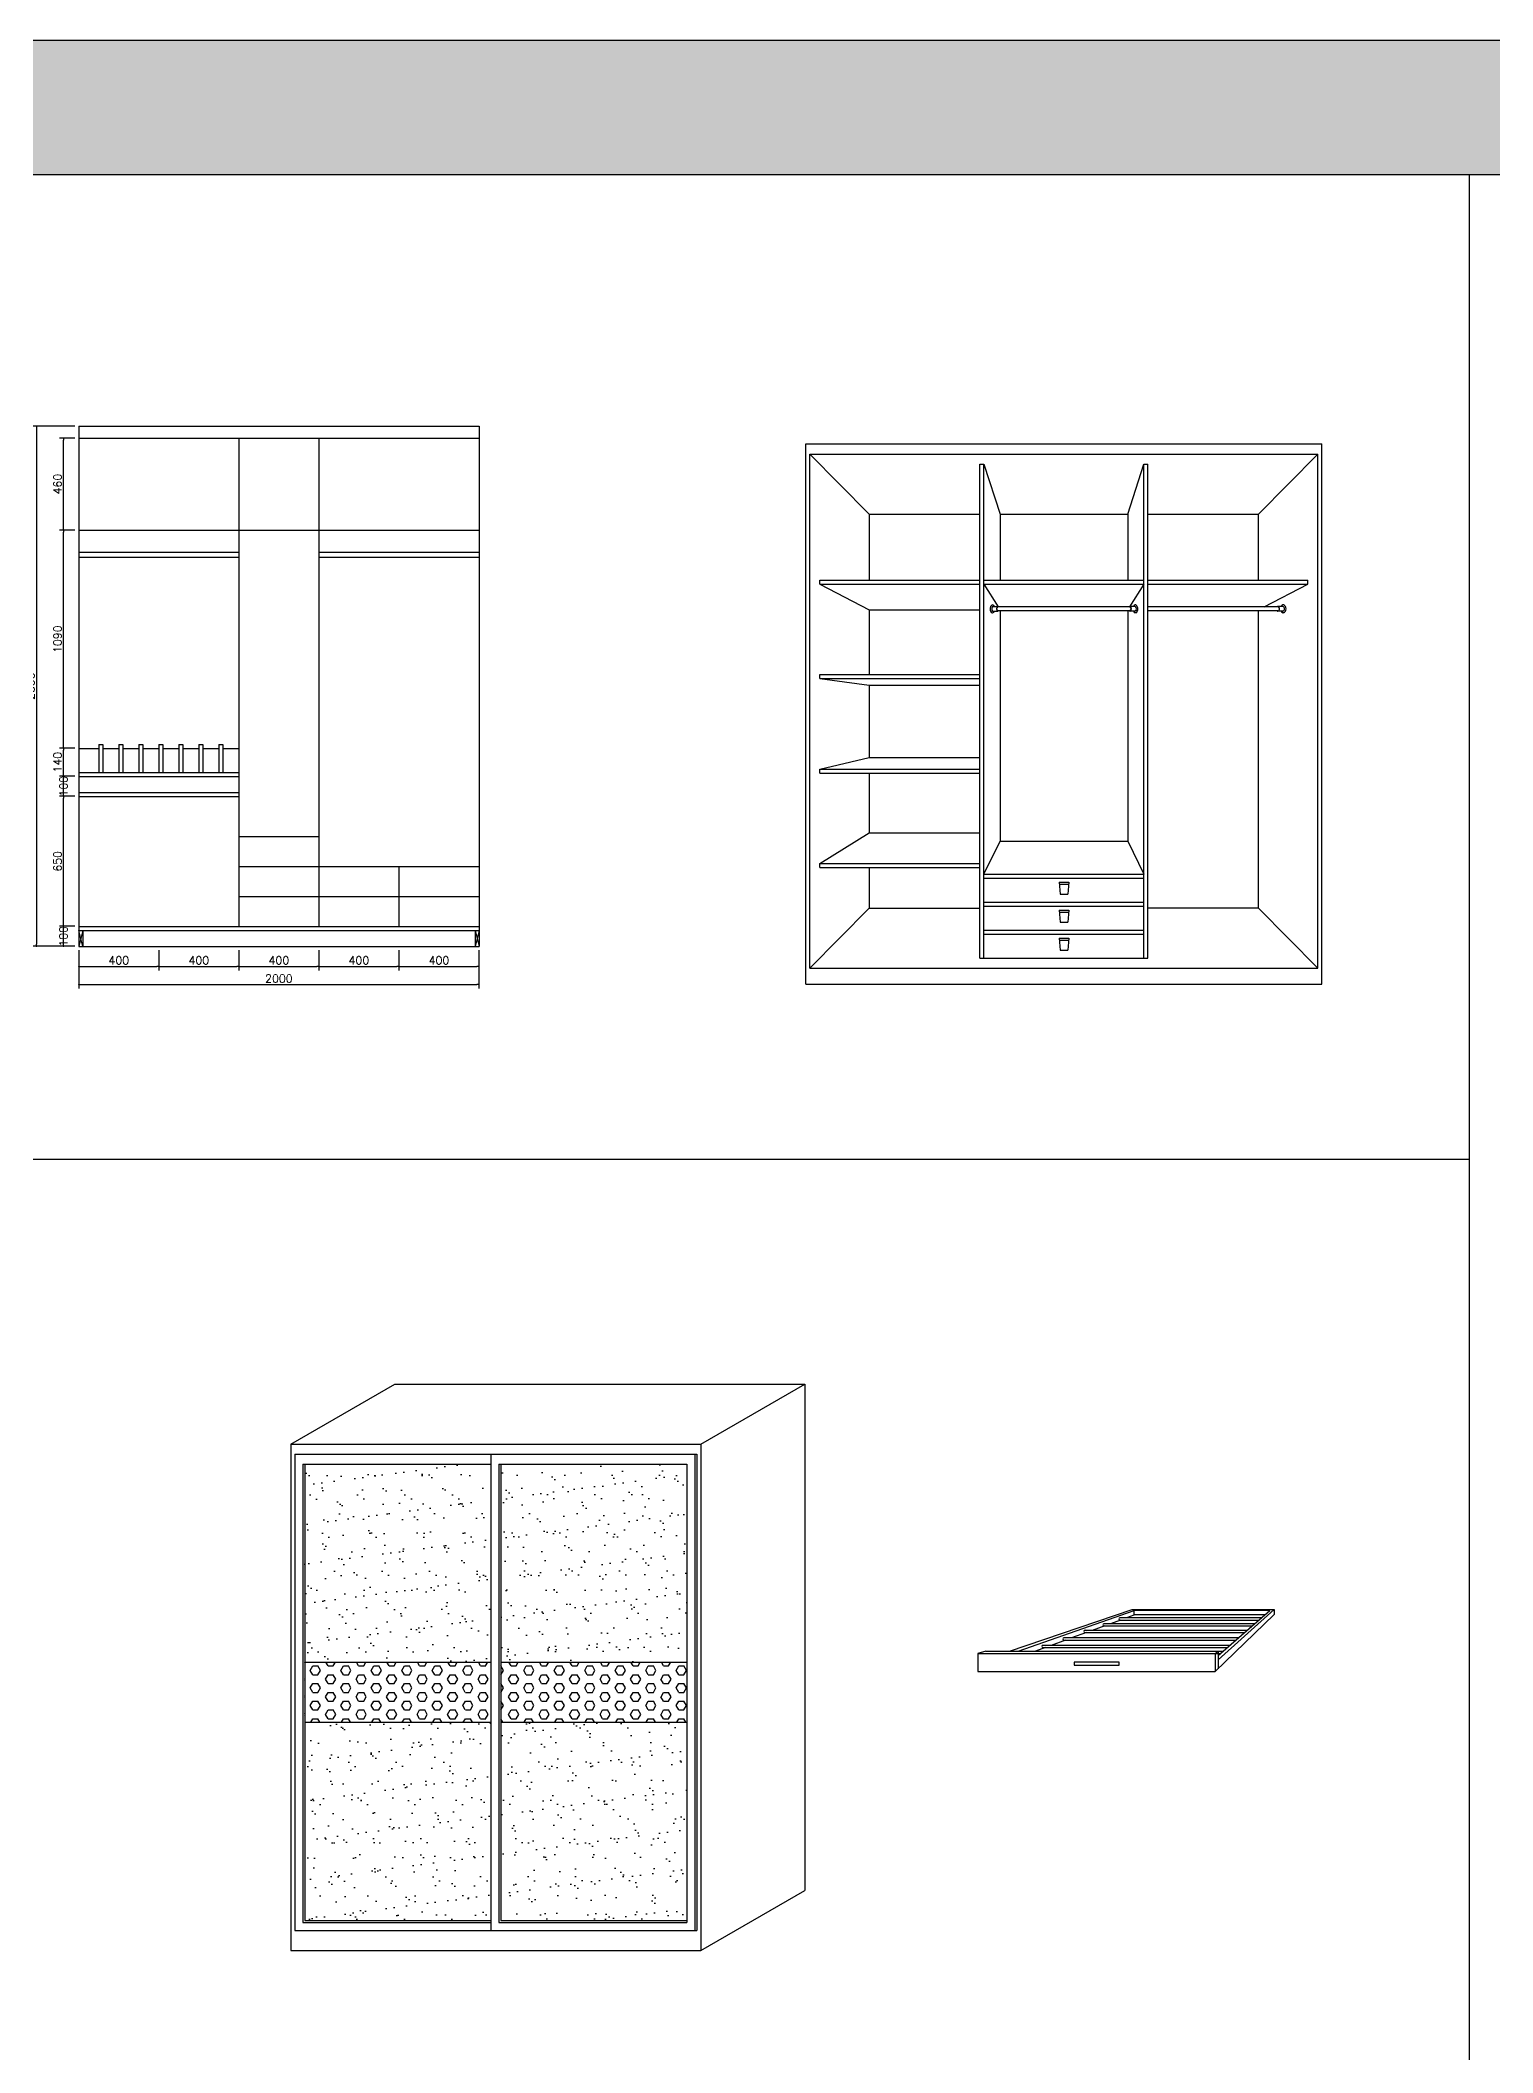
# Model space of a CAD drawing. Header units: millimetres. Extents: x 26866 to 57947, y 17126 to 36221.
# Drawn here: x 46070 to 53330, y 26163 to 36221 of the extents above; entities that cross this region are included whole.
import ezdxf

# ---------------------------------------------------------------- set-up
doc = ezdxf.new("R2010")
doc.units = ezdxf.units.MM
doc.layers.add('www.cad-blocks.net', color=7, linetype='Continuous')
doc.styles.add('ROMANS', font='romans.shx')
doc.dimstyles.new('BOOK', dxfattribs={"dimscale": 20, "dimtxt": 2, "dimasz": 0.5, "dimexe": 1, "dimexo": 1, "dimgap": 0.5, "dimtad": 1, "dimdec": 0, "dimzin": 0, "dimdsep": 46, "dimtxsty": 'ROMANS', "dimblk1": 'DOT', "dimblk2": 'DOT', "dimsah": 1, "dimcen": 0, "dimclrd": 256, "dimclre": 256, "dimclrt": 256, "dimadec": 0, "dimazin": 0, "dimtfac": 0.5, "dimtdec": 0, "dimtmove": 2, "dimatfit": 3, "dimfxl": 0, "dimtolj": 1, "dimtzin": 0, "dimarcsym": 0})

# ---------------------------------------------------------------- blocks, each defined once
blk = doc.blocks.new('DOT')
at = {"color": 0, "linetype": 'ByBlock'}
blk.add_line((-0.35, 0), (-1, 0), dxfattribs=at)
at = {"color": 0, "linetype": 'ByBlock', "const_width": 0.35}
blk.add_lwpolyline([(-0.175, 0, 1), (0.175, 0, 1)], format="xyb", close=True, dxfattribs=at)
blk = doc.blocks.new('*D23')
at = {"lineweight": -2}
for p, q in [((46243, 32443), (46167, 32443)), ((46187, 31803), (46187, 32433)), ((46243, 31793), (46167, 31793))]:
    blk.add_line(p, q, dxfattribs=at)
at = {"layer": 'Defpoints', "color": 0}
for p in [(46187, 32443), (46263, 32443), (46263, 31793)]:
    blk.add_point(p, dxfattribs=at)
at = {"lineweight": -2, "xscale": 10, "yscale": 10, "zscale": 10}
for p, rotation in [((46187, 32443), 90), ((46187, 31793), 270)]:
    blk.add_blockref('DOT', p, dxfattribs=dict(at, rotation=rotation))
at = {"insert": (46157, 32118), "char_height": 40, "attachment_point": 5, "rotation": 90, "style": 'ROMANS'}
blk.add_mtext('\\A1;650', dxfattribs=at)
blk = doc.blocks.new('_Dot')
at = {"color": 0, "linetype": 'ByBlock', "lineweight": -2}
blk.add_line((-0.5, 0), (-1, 0), dxfattribs=at)
at = {"color": 0, "linetype": 'ByBlock', "const_width": 0.5}
blk.add_lwpolyline([(-0.25, 0, 1), (0.25, 0, 1)], format="xyb", close=True, dxfattribs=at)
blk = doc.blocks.new('*D24')
at = {"lineweight": -2}
for p, q in [((46243, 34293), (46032, 34293)), ((46052, 34283), (46052, 31703)), ((46243, 31693), (46032, 31693))]:
    blk.add_line(p, q, dxfattribs=at)
at = {"layer": 'Defpoints', "color": 0}
for p in [(46263, 34293), (46052, 31693), (46263, 31693)]:
    blk.add_point(p, dxfattribs=at)
at = {"lineweight": -2, "xscale": 10, "yscale": 10, "zscale": 10}
for p, rotation in [((46052, 34293), 90), ((46052, 31693), 270)]:
    blk.add_blockref('DOT', p, dxfattribs=dict(at, rotation=rotation))
at = {"insert": (46022, 32993), "char_height": 40, "attachment_point": 5, "rotation": 90, "style": 'ROMANS'}
blk.add_mtext('\\A1;2600', dxfattribs=at)
blk = doc.blocks.new('*D25')
at = {"lineweight": -2}
for p, q in [((46663, 31673), (46663, 31573)), ((46673, 31593), (47053, 31593)), ((47063, 31673), (47063, 31573))]:
    blk.add_line(p, q, dxfattribs=at)
at = {"layer": 'Defpoints', "color": 0}
for p in [(46663, 31693), (47063, 31693), (47063, 31593)]:
    blk.add_point(p, dxfattribs=at)
at = {"lineweight": -2, "xscale": 10, "yscale": 10, "zscale": 10, "rotation": 180}
blk.add_blockref('DOT', (46663, 31593), dxfattribs=at)
at = {"lineweight": -2, "xscale": 10, "yscale": 10, "zscale": 10}
blk.add_blockref('DOT', (47063, 31593), dxfattribs=at)
at = {"insert": (46863, 31623), "char_height": 40, "attachment_point": 5, "style": 'ROMANS'}
blk.add_mtext('\\A1;400', dxfattribs=at)
blk = doc.blocks.new('*D26')
at = {"lineweight": -2}
for p, q in [((46263, 31660), (46263, 31482)), ((48263, 31660), (48263, 31482)), ((46273, 31502), (48253, 31502))]:
    blk.add_line(p, q, dxfattribs=at)
at = {"layer": 'Defpoints', "color": 0}
for p in [(46263, 31680), (48263, 31680), (48263, 31502)]:
    blk.add_point(p, dxfattribs=at)
at = {"lineweight": -2, "xscale": 10, "yscale": 10, "zscale": 10, "rotation": 180}
blk.add_blockref('DOT', (46263, 31502), dxfattribs=at)
at = {"lineweight": -2, "xscale": 10, "yscale": 10, "zscale": 10}
blk.add_blockref('DOT', (48263, 31502), dxfattribs=at)
at = {"insert": (47263, 31532), "char_height": 40, "attachment_point": 5, "style": 'ROMANS'}
blk.add_mtext('\\A1;2000', dxfattribs=at)
blk = doc.blocks.new('*D27')
at = {"lineweight": -2}
for p, q in [((46263, 31673), (46263, 31573)), ((46273, 31593), (46653, 31593)), ((46663, 31673), (46663, 31573))]:
    blk.add_line(p, q, dxfattribs=at)
at = {"layer": 'Defpoints', "color": 0}
for p in [(46263, 31693), (46663, 31693), (46663, 31593)]:
    blk.add_point(p, dxfattribs=at)
at = {"lineweight": -2, "xscale": 10, "yscale": 10, "zscale": 10, "rotation": 180}
blk.add_blockref('DOT', (46263, 31593), dxfattribs=at)
at = {"lineweight": -2, "xscale": 10, "yscale": 10, "zscale": 10}
blk.add_blockref('DOT', (46663, 31593), dxfattribs=at)
at = {"insert": (46463, 31623), "char_height": 40, "attachment_point": 5, "style": 'ROMANS'}
blk.add_mtext('\\A1;400', dxfattribs=at)
blk = doc.blocks.new('*D28')
at = {"lineweight": -2}
for p, q in [((46243, 31793), (46166, 31793)), ((46243, 31693), (46166, 31693)), ((46186, 31703), (46186, 31783))]:
    blk.add_line(p, q, dxfattribs=at)
at = {"layer": 'Defpoints', "color": 0}
for p in [(46186, 31793), (46263, 31793), (46263, 31693)]:
    blk.add_point(p, dxfattribs=at)
at = {"lineweight": -2, "xscale": 10, "yscale": 10, "zscale": 10}
for p, rotation in [((46186, 31793), 90), ((46186, 31693), 270)]:
    blk.add_blockref('DOT', p, dxfattribs=dict(at, rotation=rotation))
at = {"insert": (46186, 31743), "char_height": 40, "attachment_point": 5, "rotation": 90, "style": 'ROMANS'}
blk.add_mtext('\\A1;100', dxfattribs=at)
blk = doc.blocks.new('*D29')
at = {"lineweight": -2}
for p, q in [((47463, 31673), (47463, 31573)), ((47473, 31593), (47853, 31593)), ((47863, 31673), (47863, 31573))]:
    blk.add_line(p, q, dxfattribs=at)
at = {"layer": 'Defpoints', "color": 0}
for p in [(47463, 31693), (47863, 31693), (47863, 31593)]:
    blk.add_point(p, dxfattribs=at)
at = {"lineweight": -2, "xscale": 10, "yscale": 10, "zscale": 10, "rotation": 180}
blk.add_blockref('DOT', (47463, 31593), dxfattribs=at)
at = {"lineweight": -2, "xscale": 10, "yscale": 10, "zscale": 10}
blk.add_blockref('DOT', (47863, 31593), dxfattribs=at)
at = {"insert": (47663, 31623), "char_height": 40, "attachment_point": 5, "style": 'ROMANS'}
blk.add_mtext('\\A1;400', dxfattribs=at)
blk = doc.blocks.new('*D30')
at = {"lineweight": -2}
for p, q in [((47063, 31673), (47063, 31573)), ((47073, 31593), (47453, 31593)), ((47463, 31673), (47463, 31573))]:
    blk.add_line(p, q, dxfattribs=at)
at = {"layer": 'Defpoints', "color": 0}
for p in [(47063, 31693), (47463, 31693), (47463, 31593)]:
    blk.add_point(p, dxfattribs=at)
at = {"lineweight": -2, "xscale": 10, "yscale": 10, "zscale": 10, "rotation": 180}
blk.add_blockref('DOT', (47063, 31593), dxfattribs=at)
at = {"lineweight": -2, "xscale": 10, "yscale": 10, "zscale": 10}
blk.add_blockref('DOT', (47463, 31593), dxfattribs=at)
at = {"insert": (47263, 31623), "char_height": 40, "attachment_point": 5, "style": 'ROMANS'}
blk.add_mtext('\\A1;400', dxfattribs=at)
blk = doc.blocks.new('*D31')
at = {"lineweight": -2}
for p, q in [((47863, 31673), (47863, 31573)), ((47873, 31593), (48253, 31593)), ((48263, 31673), (48263, 31573))]:
    blk.add_line(p, q, dxfattribs=at)
at = {"layer": 'Defpoints', "color": 0}
for p in [(47863, 31693), (48263, 31693), (48263, 31593)]:
    blk.add_point(p, dxfattribs=at)
at = {"lineweight": -2, "xscale": 10, "yscale": 10, "zscale": 10, "rotation": 180}
blk.add_blockref('DOT', (47863, 31593), dxfattribs=at)
at = {"lineweight": -2, "xscale": 10, "yscale": 10, "zscale": 10}
blk.add_blockref('DOT', (48263, 31593), dxfattribs=at)
at = {"insert": (48063, 31623), "char_height": 40, "attachment_point": 5, "style": 'ROMANS'}
blk.add_mtext('\\A1;400', dxfattribs=at)
blk = doc.blocks.new('*D32')
at = {"lineweight": -2}
for p, q in [((46243, 33773), (46167, 33773)), ((46187, 32693), (46187, 33763)), ((46243, 32683), (46167, 32683))]:
    blk.add_line(p, q, dxfattribs=at)
at = {"layer": 'Defpoints', "color": 0}
for p in [(46187, 33773), (46263, 33773), (46263, 32683)]:
    blk.add_point(p, dxfattribs=at)
at = {"lineweight": -2, "xscale": 10, "yscale": 10, "zscale": 10}
for p, rotation in [((46187, 33773), 90), ((46187, 32683), 270)]:
    blk.add_blockref('DOT', p, dxfattribs=dict(at, rotation=rotation))
at = {"insert": (46157, 33228), "char_height": 40, "attachment_point": 5, "rotation": 90, "style": 'ROMANS'}
blk.add_mtext('\\A1;1090', dxfattribs=at)
blk = doc.blocks.new('*D33')
at = {"lineweight": -2}
for p, q in [((46243, 32543), (46167, 32543)), ((46187, 32453), (46187, 32533)), ((46243, 32443), (46167, 32443))]:
    blk.add_line(p, q, dxfattribs=at)
at = {"layer": 'Defpoints', "color": 0}
for p in [(46187, 32543), (46263, 32543), (46263, 32443)]:
    blk.add_point(p, dxfattribs=at)
at = {"lineweight": -2, "xscale": 10, "yscale": 10, "zscale": 10}
for p, rotation in [((46187, 32543), 90), ((46187, 32443), 270)]:
    blk.add_blockref('DOT', p, dxfattribs=dict(at, rotation=rotation))
at = {"insert": (46187, 32493), "char_height": 40, "attachment_point": 5, "rotation": 90, "style": 'ROMANS'}
blk.add_mtext('\\A1;100', dxfattribs=at)
blk = doc.blocks.new('*D34')
at = {"lineweight": -2}
for p, q in [((46243, 32683), (46167, 32683)), ((46187, 32553), (46187, 32673)), ((46243, 32543), (46167, 32543))]:
    blk.add_line(p, q, dxfattribs=at)
at = {"layer": 'Defpoints', "color": 0}
for p in [(46187, 32683), (46263, 32683), (46263, 32543)]:
    blk.add_point(p, dxfattribs=at)
at = {"lineweight": -2, "xscale": 10, "yscale": 10, "zscale": 10}
for p, rotation in [((46187, 32683), 90), ((46187, 32543), 270)]:
    blk.add_blockref('DOT', p, dxfattribs=dict(at, rotation=rotation))
at = {"insert": (46157, 32613), "char_height": 40, "attachment_point": 5, "rotation": 90, "style": 'ROMANS'}
blk.add_mtext('\\A1;140', dxfattribs=at)
blk = doc.blocks.new('*D35')
at = {"lineweight": -2}
for p, q in [((46243, 34233), (46167, 34233)), ((46187, 33783), (46187, 34223)), ((46243, 33773), (46167, 33773))]:
    blk.add_line(p, q, dxfattribs=at)
at = {"layer": 'Defpoints', "color": 0}
for p in [(46187, 34233), (46263, 34233), (46263, 33773)]:
    blk.add_point(p, dxfattribs=at)
at = {"lineweight": -2, "xscale": 10, "yscale": 10, "zscale": 10}
for p, rotation in [((46187, 34233), 90), ((46187, 33773), 270)]:
    blk.add_blockref('DOT', p, dxfattribs=dict(at, rotation=rotation))
at = {"insert": (46157, 34003), "char_height": 40, "attachment_point": 5, "rotation": 90, "style": 'ROMANS'}
blk.add_mtext('\\A1;460', dxfattribs=at)
blk = doc.blocks.new('cupboard003')
for p, q in [((-14744, 14838), (-14744, 12238)), ((-14744, 14838), (-12744, 14838)), ((-12744, 14838), (-12744, 12238)), ((-14744, 14778), (-12744, 14778)), ((-13944, 14778), (-13944, 12338)), ((-13544, 14778), (-13544, 12338)), ((-14744, 14318), (-12744, 14318)), ((-14744, 14209), (-13944, 14209)), ((-14744, 14184), (-13944, 14184)), ((-13544, 14209), (-12744, 14209)), ((-13544, 14184), (-12744, 14184)), ((-14744, 13228), (-14644, 13228)), ((-14644, 13248), (-14624, 13248)), ((-14644, 13248), (-14644, 13108)), ((-14624, 13248), (-14624, 13108)), ((-14624, 13228), (-14544, 13228)), ((-14544, 13248), (-14524, 13248)), ((-14544, 13248), (-14544, 13108)), ((-14524, 13248), (-14524, 13108)), ((-14524, 13228), (-14444, 13228)), ((-14444, 13248), (-14424, 13248)), ((-14444, 13248), (-14444, 13108)), ((-14424, 13248), (-14424, 13108)), ((-14424, 13228), (-14344, 13228)), ((-14344, 13248), (-14324, 13248)), ((-14344, 13248), (-14344, 13108)), ((-14324, 13248), (-14324, 13108)), ((-14324, 13228), (-14244, 13228)), ((-14244, 13248), (-14224, 13248)), ((-14244, 13248), (-14244, 13108)), ((-14224, 13248), (-14224, 13108)), ((-14224, 13228), (-14144, 13228)), ((-14144, 13248), (-14124, 13248)), ((-14144, 13248), (-14144, 13108)), ((-14124, 13248), (-14124, 13108)), ((-14124, 13228), (-14044, 13228)), ((-14044, 13248), (-14024, 13248)), ((-14044, 13248), (-14044, 13108)), ((-14024, 13248), (-14024, 13108)), ((-14024, 13228), (-13944, 13228)), ((-14744, 13108), (-13944, 13108)), ((-14744, 13088), (-13944, 13088)), ((-14744, 13008), (-13944, 13008)), ((-14744, 12988), (-13944, 12988)), ((-13944, 12788), (-13544, 12788)), ((-13944, 12638), (-12744, 12638)), ((-13144, 12638), (-13144, 12338)), ((-13944, 12488), (-12744, 12488)), ((-14744, 12338), (-12744, 12338)), ((-14744, 12318), (-12744, 12318)), ((-14724, 12238), (-14744, 12318)), ((-14724, 12318), (-14744, 12238)), ((-14724, 12318), (-14724, 12238)), ((-12744, 12318), (-12764, 12238)), ((-12764, 12318), (-12744, 12238)), ((-12764, 12318), (-12764, 12238)), ((-14744, 12238), (-12744, 12238))]:
    blk.add_line(p, q)
blk = doc.blocks.new('cupboard005')
for p, q in [((4670, 5923), (4670, 8623)), ((4670, 8623), (7250, 8623)), ((4690, 8573), (7230, 8573)), ((4690, 6003), (4690, 8573)), ((4691, 8573), (4987, 8273)), ((7230, 8573), (6933, 8273)), ((7230, 6003), (7230, 8573)), ((7250, 5923), (7250, 8623)), ((5540, 8523), (5560, 8523)), ((5540, 6053), (5540, 8523)), ((5560, 6053), (5560, 8523)), ((5560, 8523), (5641, 8273)), ((6279, 8273), (6360, 8523)), ((6360, 6053), (6360, 8523)), ((6360, 8523), (6380, 8523)), ((6380, 6053), (6380, 8523)), ((4987, 8273), (5540, 8273)), ((4987, 8273), (4987, 7943)), ((5641, 8273), (6279, 8273)), ((5641, 8273), (5641, 7943)), ((6279, 8273), (6279, 7943)), ((6380, 8273), (6933, 8273)), ((6933, 7943), (6933, 8273)), ((4740, 7943), (5540, 7943)), ((4740, 7923), (4740, 7943)), ((4740, 7923), (5540, 7923)), ((4740, 7923), (4987, 7794)), ((5560, 7943), (6360, 7943)), ((5560, 7923), (6360, 7923)), ((5560, 7923), (5632, 7809)), ((6360, 7923), (6288, 7809)), ((6380, 7943), (7180, 7943)), ((6380, 7923), (7180, 7923)), ((6961, 7809), (7180, 7923)), ((7180, 7923), (7180, 7943)), ((4987, 7794), (4987, 7471)), ((4987, 7794), (5540, 7794)), ((5601, 7819), (5604, 7819)), ((5601, 7779), (5604, 7779)), ((5604, 7811), (5629, 7811)), ((5604, 7787), (5629, 7787)), ((6294, 7809), (5627, 7809)), ((6294, 7789), (5627, 7789)), ((5641, 7789), (5641, 6638)), ((6279, 7789), (6279, 6638)), ((6317, 7811), (6292, 7811)), ((6317, 7787), (6292, 7787)), ((6320, 7819), (6317, 7819)), ((6320, 7779), (6317, 7779)), ((7030, 7809), (6380, 7809)), ((7030, 7789), (6380, 7789)), ((6933, 6303), (6933, 7789)), ((7055, 7811), (7030, 7811)), ((7055, 7787), (7030, 7787)), ((7058, 7819), (7055, 7819)), ((7058, 7779), (7055, 7779)), ((4740, 7471), (5540, 7471)), ((4740, 7451), (4740, 7471)), ((4740, 7451), (5540, 7451)), ((4740, 7451), (4987, 7418)), ((4987, 7418), (4987, 7057)), ((4987, 7418), (5540, 7418)), ((4740, 6998), (4987, 7057)), ((4987, 7057), (5540, 7057)), ((4740, 6998), (5540, 6998)), ((4740, 6978), (4740, 6998)), ((4740, 6978), (5540, 6978)), ((4987, 6978), (4987, 6680)), ((4740, 6526), (4987, 6680)), ((4987, 6680), (5540, 6680)), ((5560, 6473), (5641, 6638)), ((5641, 6638), (6279, 6638)), ((6279, 6638), (6360, 6473)), ((4740, 6506), (4740, 6526)), ((4740, 6526), (5540, 6526)), ((4740, 6506), (5540, 6506)), ((4987, 6506), (4987, 6303)), ((5560, 6473), (6360, 6473)), ((5560, 6453), (6360, 6453)), ((5937, 6433), (5942, 6373)), ((5937, 6433), (5984, 6433)), ((5938, 6423), (5983, 6423)), ((5942, 6373), (5979, 6373)), ((5984, 6433), (5979, 6373)), ((4987, 6303), (4691, 6003)), ((4987, 6303), (5540, 6303)), ((5560, 6333), (6360, 6333)), ((5560, 6313), (6360, 6313)), ((5937, 6293), (5984, 6293)), ((5937, 6293), (5942, 6233)), ((5938, 6283), (5983, 6283)), ((5984, 6293), (5979, 6233)), ((6933, 6303), (6380, 6303)), ((6933, 6303), (7230, 6003)), ((5560, 6193), (6360, 6193)), ((5560, 6173), (6360, 6173)), ((5937, 6153), (5984, 6153)), ((5937, 6153), (5942, 6093)), ((5938, 6143), (5983, 6143)), ((5942, 6233), (5979, 6233)), ((5984, 6153), (5979, 6093)), ((5540, 6053), (6380, 6053)), ((5942, 6093), (5979, 6093)), ((4690, 6003), (7230, 6003)), ((4670, 5923), (7250, 5923))]:
    blk.add_line(p, q)
for centre, radius, start, end in [((5617, 7799), 25.5, 128.3622, 231.6378), ((5617, 7799), 17.6, 137.0531, 222.9469), ((5595, 7799), 21.9, 33.2231, 65.9469), ((5595, 7799), 21.9, 294.0531, 326.7769), ((5638, 7799), 15.1, 127.1635, 232.8365), ((5638, 7799), 13.9, 134.1616, 225.8384), ((5624, 7799), 13, 50.5046, 67.8212), ((5624, 7799), 13, 292.1788, 309.4954), ((6297, 7799), 13, 112.1788, 129.4954), ((6297, 7799), 13, 230.5046, 247.8212), ((6283, 7799), 15.1, 307.1635, 52.8365), ((6282, 7799), 13.9, 314.1616, 45.8384), ((6326, 7799), 21.9, 114.0531, 146.7769), ((6326, 7799), 21.9, 213.2231, 245.9469), ((6306, 7799), 16.4, 312.8443, 47.1557), ((6304, 7799), 25.5, 308.3622, 51.6378), ((7035, 7799), 13, 112.1788, 129.4954), ((7035, 7799), 13, 230.5046, 247.8212), ((7025, 7799), 13, 292.1788, 67.8212), ((7026, 7799), 11, 294.6083, 65.3917), ((7064, 7799), 21.9, 114.0531, 146.7769), ((7064, 7799), 21.9, 213.2231, 245.9469), ((7050, 7799), 13, 292.1788, 67.8212), ((7049, 7799), 21.9, 294.0531, 65.9469)]:
    blk.add_arc(centre, radius, start, end)
blk = doc.blocks.new('cupboard014')
h = blk.add_hatch()
h.set_pattern_fill('AR-SAND', color=256, scale=3, style=0)
h.set_pattern_definition([(37.5, (-163945.96, -61167.65), (-4.800094, 146.82397), [0, -115.824, 0, -129.54, 0, -123.825]), (7.5, (-163945.96, -61167.65), (134.85698, 215.04753), [0, -62.484, 0, -104.394, 0, -40.005]), (327.5, (-164039.68, -61167.65), (237.29771, 0.431155), [0, -38.1, 0, -137.16, 0, -179.07]), (317.5, (-164039.68, -61167.65), (229.06694, 66.8788), [0, -19.05, 0, -89.916, 0, -102.87])])
h.paths.add_polyline_path([(16159, 4520), (15229, 4520), (15229, 3530), (16159, 3530)])
h.paths.add_polyline_path([(17139, 4520), (16209, 4520), (16209, 3530), (17139, 3530)])
h.paths.add_polyline_path([(16209, 2240), (17139, 2240), (17139, 3230), (16209, 3230)])
h.paths.add_polyline_path([(15229, 2240), (16159, 2240), (16159, 3230), (15229, 3230)])
h = blk.add_hatch()
h.set_pattern_fill('HEX', color=256, scale=8, style=0)
h.set_pattern_definition([(0, (-163945.96, -61167.65), (0, 43.99408), [25.4, -50.8]), (120, (-163945.96, -61167.65), (-38.099991, -21.99704), [25.4, -50.8]), (60, (-163920.56, -61167.65), (-38.099991, 21.99704), [25.4, -50.8])])
h.paths.add_polyline_path([(16159, 3530), (15229, 3530), (15229, 3230), (16159, 3230)])
h.paths.add_polyline_path([(16209, 3530), (16209, 3230), (17139, 3230), (17139, 3530)])
for p, q in [((15159, 4620), (15679, 4920)), ((15679, 4920), (17729, 4920)), ((17209, 4620), (17729, 4920)), ((17729, 4920), (17729, 2390)), ((15159, 4620), (17209, 4620)), ((15159, 4620), (15159, 2090)), ((15179, 4570), (15179, 2190)), ((15179, 4570), (17189, 4570)), ((16159, 4570), (16159, 2190)), ((17179, 4570), (17179, 2190)), ((17189, 4570), (17189, 2190)), ((17209, 4620), (17209, 2090)), ((15219, 4520), (16159, 4520)), ((15219, 4520), (15219, 2230)), ((15229, 4520), (15229, 2240)), ((16199, 4520), (17139, 4520)), ((16199, 4520), (16199, 2230)), ((16209, 4520), (16209, 2240)), ((17139, 4520), (17139, 2230)), ((15229, 3530), (16159, 3530)), ((16209, 3530), (17139, 3530)), ((15229, 3230), (16159, 3230)), ((16209, 3230), (17139, 3230)), ((17209, 2090), (17729, 2390)), ((15219, 2230), (16159, 2230)), ((15229, 2240), (16159, 2240)), ((16199, 2230), (17139, 2230)), ((16209, 2240), (17139, 2240)), ((15179, 2190), (17189, 2190)), ((15159, 2090), (17209, 2090)), ((15179, 2090), (17189, 2090))]:
    blk.add_line(p, q)
blk = doc.blocks.new('cupboard018')
for p, q in [((28659, 6581), (29272, 6790)), ((28703, 6581), (29282, 6784)), ((29917, 6747), (29211, 6747)), ((29281, 6761), (29244, 6747)), ((29272, 6790), (29983, 6790)), ((29281, 6784), (29281, 6761)), ((29935, 6762), (29281, 6762)), ((29960, 6784), (29282, 6784)), ((29687, 6479), (29983, 6764)), ((29702, 6537), (29983, 6790)), ((29702, 6560), (29960, 6784)), ((29983, 6790), (29983, 6764)), ((29802, 6647), (28931, 6647)), ((29044, 6674), (28969, 6647)), ((29846, 6685), (29037, 6685)), ((29037, 6674), (29834, 6674)), ((29136, 6708), (29073, 6685)), ((29884, 6718), (29131, 6718)), ((29131, 6708), (29872, 6708)), ((29215, 6736), (29165, 6718)), ((29211, 6736), (29905, 6736)), ((28541, 6581), (28502, 6569)), ((28502, 6569), (29712, 6569)), ((28502, 6569), (28502, 6479)), ((28541, 6581), (29727, 6581)), ((28839, 6599), (28789, 6581)), ((29759, 6610), (28827, 6610)), ((28827, 6599), (29747, 6599)), ((28940, 6636), (28867, 6610)), ((28931, 6636), (29790, 6636)), ((29687, 6569), (29702, 6581)), ((29687, 6569), (29687, 6479)), ((29702, 6581), (29702, 6493)), ((28502, 6479), (29687, 6479))]:
    blk.add_line(p, q)
blk.add_lwpolyline([(28982, 6511), (29207, 6511), (29207, 6526), (28982, 6526)], close=True)
for centre in [(29211, 6742), (28931, 6642), (29037, 6680), (29131, 6713), (28827, 6605)]:
    blk.add_arc(centre, 5.25, 90, 270)
blk = doc.blocks.new('FORMAT')
at = {"layer": 'www.cad-blocks.net', "true_color": 0x546d8e}
h = blk.add_hatch(color=155, dxfattribs=at)
h.set_gradient(color1=(68, 68, 68), color2=(84, 109, 142), tint=1)
h.paths.add_polyline_path([(29253, 36221), (29253, 35551), (57947, 35551), (57947, 36221)])
at = {"layer": 'www.cad-blocks.net', "color": 155, "true_color": 0x546d8e}
for p, q in [((29253, 36221), (57947, 36221)), ((29253, 35551), (57947, 35551)), ((53211, 35551), (53211, 21815)), ((29253, 30629), (53211, 30629))]:
    blk.add_line(p, q, dxfattribs=at)

msp = doc.modelspace()

# ---------------------------------------------------------------- block references
at = {"color": 8}
msp.add_blockref('cupboard003', (61007.3, 19454.4), dxfattribs=at)
for name, p in [('cupboard005', (45226.2, 25580.5)), ('cupboard014', (32163.3, 24585)), ('cupboard018', (22255, 21589.3))]:
    msp.add_blockref(name, p)
at = {"layer": 'www.cad-blocks.net'}
msp.add_blockref('FORMAT', (0, 0), dxfattribs=at)

# ---------------------------------------------------------------- dimensions: what is measured, and where the dimension line sits
for base, p1, p2, picture, middle in [((46052.1, 31692.6), (46263.2, 34292.6), (46263.2, 31692.6), '*D24', (46022.1, 32992.6)), ((46187.4, 34232.6), (46263.2, 33772.6), (46263.2, 34232.6), '*D35', (46157.4, 34002.6)), ((46187.4, 33772.6), (46263.2, 32682.6), (46263.2, 33772.6), '*D32', (46157.4, 33227.6)), ((46187.4, 32682.6), (46263.2, 32542.6), (46263.2, 32682.6), '*D34', (46157.4, 32612.6)), ((46187.4, 32442.6), (46263.2, 31792.6), (46263.2, 32442.6), '*D23', (46157.4, 32117.6))]:
    dim = msp.add_linear_dim(base=base, p1=p1, p2=p2, angle=90, dimstyle='BOOK')
    dim.commit()
    dim.dimension.update_dxf_attribs({"geometry": picture, "text_midpoint": middle})
for base, p1, p2, picture, middle in [((46187.4, 32542.6), (46263.2, 32442.6), (46263.2, 32542.6), '*D33', (46187.4, 32492.6)), ((46185.9, 31792.6), (46263.2, 31692.6), (46263.2, 31792.6), '*D28', (46185.9, 31742.6))]:
    dim = msp.add_linear_dim(base=base, p1=p1, p2=p2, angle=90, dimstyle='BOOK')
    dim.commit()
    dim.dimension.update_dxf_attribs({"geometry": picture, "text_midpoint": middle, "dimtype": 160})
for base, p1, p2, picture, middle in [((46663.2, 31592.6), (46263.2, 31692.6), (46663.2, 31692.6), '*D27', (46463.2, 31622.6)), ((47063.2, 31592.6), (46663.2, 31692.6), (47063.2, 31692.6), '*D25', (46863.2, 31622.6)), ((47463.2, 31592.6), (47063.2, 31692.6), (47463.2, 31692.6), '*D30', (47263.2, 31622.6)), ((47863.2, 31592.6), (47463.2, 31692.6), (47863.2, 31692.6), '*D29', (47663.2, 31622.6)), ((48263.2, 31592.6), (47863.2, 31692.6), (48263.2, 31692.6), '*D31', (48063.2, 31622.6)), ((48263.2, 31501.8), (46263.2, 31680.1), (48263.2, 31680.1), '*D26', (47263.2, 31531.8))]:
    dim = msp.add_linear_dim(base=base, p1=p1, p2=p2, dimstyle='BOOK')
    dim.commit()
    dim.dimension.update_dxf_attribs({"geometry": picture, "text_midpoint": middle})

doc.saveas('drawing.dxf')
